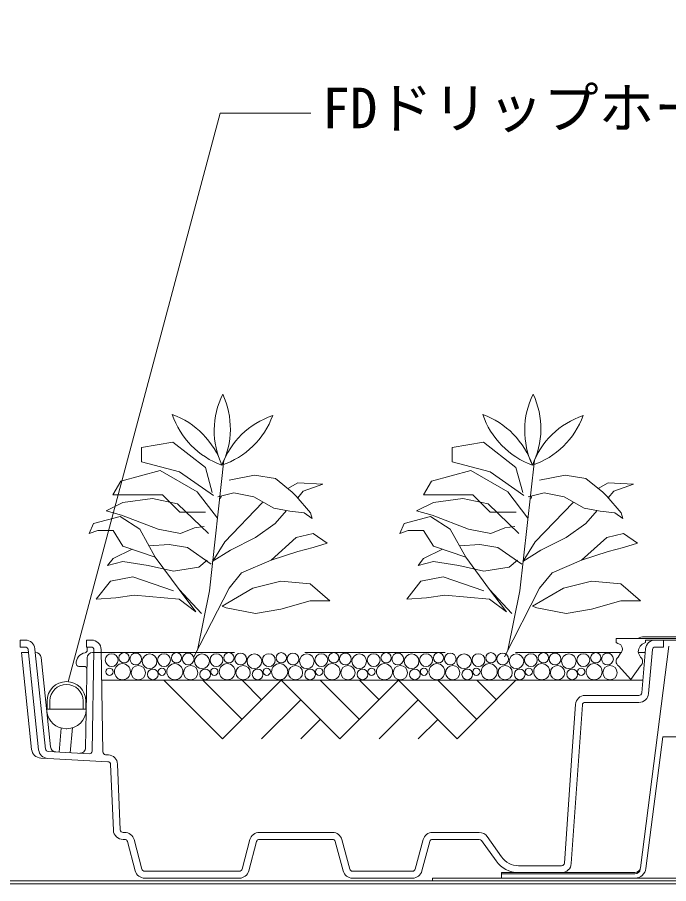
# Model space of a CAD drawing. Units: millimetres, scale not verified. Extents: x -1485 to 1485, y -1050 to 1050.
# Drawn here: x 531.8 to 767.3, y -218.8 to 94.2 of the extents above; entities that cross this region are included whole.
import ezdxf
from ezdxf.enums import TextEntityAlignment as Align

# ---------------------------------------------------------------- set-up
doc = ezdxf.new("R2010")
doc.units = ezdxf.units.MM
doc.header["$LTSCALE"] = 4
doc.linetypes.add('USER1', pattern=[19.05, 12.7, -6.35])
for name, color, linetype, lineweight in [('0-5_BOUSUI', 1, 'Continuous', 18), ('0-8_KANAMONO', 4, 'Continuous', 18), ('0-A_MOJI', 7, 'Continuous', 18), ('0-B_ecom', 7, 'Continuous', 18), ('0-C_GREEN', 3, 'Continuous', 18)]:
    doc.layers.add(name, color=color, linetype=linetype, lineweight=lineweight)
doc.styles.add('ＭＳ ゴシック', font='')
doc.styles.get('ＭＳ ゴシック').set_extended_font_data('MS Gothic')

msp = doc.modelspace()

# ---------------------------------------------------------------- linework, layer by layer
at = {"layer": '0-5_BOUSUI'}
for points in [[(856.837, -218.801), (-628.25, -218.801), (-671.889, -175.161), (-671.889, 94.199)], [(856.837, -217.801), (681.837, -217.801), (681.837, -216.801), (856.837, -216.801)]]:
    msp.add_lwpolyline(points, dxfattribs=at)
at = {"layer": '0-8_KANAMONO'}
for p, q in [((805.171, -129.601), (758.502, -129.601)), ((749.787, -135.555), (748.998, -136.947)), ((757.107, -136.947), (756.318, -135.555)), ((555.597, -155.799), (555.597, -152.799)), ((556.597, -155.799), (556.597, -152.799))]:
    msp.add_line(p, q, dxfattribs=at)
for points in [[(814.736, -132.043), (815.443, -131.701), (815.443, -130.201), (748.23, -130.201), (748.23, -131.701), (748.938, -132.043)], [(758.167, -132.043), (758.875, -131.701), (758.875, -130.801), (804.799, -130.801)], [(749.076, -140.115), (753.552, -145.001), (757.029, -140.115)], [(542.594, -152.799), (542.594, -155.799), (556.597, -155.799)], [(543.594, -152.799), (543.594, -155.799), (555.597, -155.799)]]:
    msp.add_lwpolyline(points, dxfattribs=at)
for centre, radius, start, end in [((758.502, -135.109), 5.508, 90, 116.99147), ((748.528, -134.001), 2, 309.01589, 78.18299), ((759.569, -135.024), 3.294, 115.18273, 189.26669), ((750.257, -138.501), 2, 129.0159, 233.82139), ((755.848, -138.501), 2, 306.17861, 50.9841), ((549.595, -152.799), 7.002, 0, 180), ((549.595, -152.799), 6.002, 0, 180)]:
    msp.add_arc(centre, radius, start, end, dxfattribs=at)
at = {"layer": '0-A_MOJI'}
for p, q in [((550.16, -145.821), (605.2, 59.592)), ((605.2, 59.592), (637.973, 59.592))]:
    msp.add_line(p, q, dxfattribs=at)
at = {"layer": '0-B_ecom'}
for p, q in [((764.337, -130.801), (765.337, -130.801)), ((539.55, -170.418), (535.711, -134.195)), ((557.116, -134.414), (557.136, -133.301)), ((558.887, -170.89), (559.525, -134.318)), ((562.147, -134.24), (562.792, -171.218)), ((757.519, -149.887), (758.89, -134)), ((761.381, -134.215), (760.01, -150.102)), ((765.337, -133.301), (762.377, -133.301)), ((540.426, -137.09), (543.853, -169.414)), ((556.5, -169.718), (557.067, -137.266)), ((559.066, -135.301), (559.508, -135.301)), ((555.996, -140.301), (554.092, -140.301)), ((562.34, -145.301), (757.915, -145.301)), ((584.782, -145.301), (605.995, -166.514)), ((598.924, -145.301), (613.066, -159.443)), ((627.208, -145.301), (605.995, -166.514)), ((613.066, -145.301), (620.137, -152.372)), ((627.208, -145.301), (648.422, -166.514)), ((641.351, -145.301), (655.493, -159.443)), ((669.635, -145.301), (648.422, -166.514)), ((655.493, -145.301), (662.564, -152.372)), ((669.635, -145.301), (690.848, -166.514)), ((683.777, -145.301), (697.919, -159.443)), ((712.061, -145.301), (690.848, -166.514)), ((697.919, -145.301), (704.99, -152.372)), ((634.279, -152.372), (620.137, -166.514)), ((676.706, -152.372), (662.564, -166.514)), ((737.07, -150.801), (756.523, -150.801)), ((736.072, -154.231), (732.064, -211.545)), ((641.35, -159.443), (634.279, -166.514)), ((683.777, -159.443), (676.706, -166.514)), ((547.694, -162.577), (546.929, -171.266)), ((550.933, -171.489), (551.731, -162.418)), ((549.449, -162.801), (549.742, -162.801)), ((542.975, -171.047), (557.832, -171.871)), ((542.837, -173.543), (540.308, -173.403)), ((564.602, -174.751), (542.837, -173.543)), ((563.737, -172.199), (564.741, -172.254)), ((566.561, -199.45), (565.546, -175.706)), ((568.044, -175.6), (569.059, -199.344)), ((570.058, -200.301), (570.645, -200.301)), ((619.304, -200.301), (645.769, -200.301)), ((681.904, -200.301), (698.82, -200.301)), ((570.645, -202.801), (570.058, -202.801)), ((574.026, -202.895), (576.883, -213.56)), ((613.066, -213.56), (615.923, -202.895)), ((645.769, -202.801), (619.304, -202.801)), ((649.15, -202.895), (652.008, -213.56)), ((675.666, -213.56), (678.523, -202.895)), ((698.82, -202.801), (681.904, -202.801)), ((704.848, -210.581), (699.636, -203.223)), ((701.676, -201.778), (706.888, -209.136)), ((574.468, -214.207), (571.611, -203.542)), ((618.338, -203.542), (615.481, -214.207)), ((649.593, -214.207), (646.735, -203.542)), ((680.938, -203.542), (678.081, -214.207)), ((713.008, -212.301), (728.573, -212.301)), ((577.849, -214.301), (612.1, -214.301)), ((652.974, -214.301), (674.7, -214.301)), ((728.573, -214.801), (713.008, -214.801)), ((612.1, -216.801), (577.849, -216.801)), ((674.7, -216.801), (652.974, -216.801))]:
    msp.add_line(p, q, dxfattribs=at)
at = {"layer": '0-B_ecom', "color": 150}
for p, q in [((767.259, -132.985), (757.059, -213.054)), ((706.837, -215.301), (755.012, -215.301)), ((756.996, -213.554), (757.059, -213.054))]:
    msp.add_line(p, q, dxfattribs=at)
at = {"layer": '0-B_ecom', "color": 3, "linetype": 'USER1'}
for p, q in [((559.508, -135.301), (750.048, -135.301)), ((756.286, -135.301), (758.778, -135.301))]:
    msp.add_line(p, q, dxfattribs=at)
at = {"layer": '0-B_ecom', "color": 1}
msp.add_line((856.837, -217.801), (-68.163, -217.801), dxfattribs=at)
at = {"layer": '0-B_ecom'}
for points in [[(534.716, -133.301), (532.837, -133.301), (532.837, -130.801), (534.716, -130.801)], [(558.526, -133.301), (556.874, -133.301), (556.874, -130.801), (558.647, -130.801)], [(762.377, -130.801), (765.337, -130.801), (765.337, -133.301)], [(538.197, -133.932), (538.342, -135.301), (542.036, -170.154)], [(537.021, -170.277), (533.314, -135.301), (535.828, -135.301)], [(756.523, -153.301), (748.089, -153.301), (737.07, -153.301)], [(729.571, -211.371), (732.407, -170.801), (733.578, -154.057)]]:
    msp.add_lwpolyline(points, dxfattribs=at)
at = {"layer": '0-B_ecom', "color": 150}
for points in [[(759.043, -213.306), (765.095, -165.801), (770.135, -165.801), (773.829, -136.801), (780.083, -136.801)], [(755.075, -214.801), (706.837, -214.801), (706.837, -216.801), (755.075, -216.801)]]:
    msp.add_lwpolyline(points, dxfattribs=at)
at = {"layer": '0-B_ecom'}
for centre, radius in [((565.92, -138.033), 2.322), ((570.425, -137.193), 1.865), ((574.644, -137.632), 2.127), ((579.64, -138.444), 2.658), ((584.863, -138.033), 2.322), ((589.368, -137.193), 1.865), ((593.587, -137.632), 2.127), ((598.583, -138.444), 2.658), ((603.806, -138.033), 2.322), ((608.31, -137.193), 1.865), ((612.53, -137.632), 2.127), ((617.525, -138.444), 2.658), ((622.748, -138.033), 2.322), ((627.253, -137.193), 1.865), ((631.472, -137.632), 2.127), ((636.468, -138.444), 2.658), ((641.691, -138.033), 2.322), ((646.196, -137.193), 1.865), ((650.415, -137.632), 2.127), ((655.411, -138.444), 2.658), ((660.634, -138.033), 2.322), ((665.139, -137.193), 1.865), ((669.358, -137.632), 2.127), ((674.354, -138.444), 2.658), ((679.577, -138.033), 2.322), ((684.081, -137.193), 1.865), ((688.301, -137.632), 2.127), ((693.296, -138.444), 2.658), ((698.519, -138.033), 2.322), ((703.024, -137.193), 1.865), ((707.243, -137.632), 2.127), ((712.239, -138.444), 2.658), ((717.462, -138.033), 2.322), ((721.967, -137.193), 1.865), ((726.186, -137.632), 2.127), ((731.182, -138.444), 2.658), ((736.405, -138.033), 2.322), ((740.91, -137.193), 1.865), ((745.129, -137.632), 2.127), ((569.824, -142.215), 2.903), ((575.56, -142.575), 2.579), ((588.767, -142.215), 2.903), ((594.502, -142.575), 2.579), ((607.709, -142.215), 2.903), ((613.445, -142.575), 2.579), ((626.652, -142.215), 2.903), ((632.388, -142.575), 2.579), ((645.595, -142.215), 2.903), ((651.331, -142.575), 2.579), ((664.538, -142.215), 2.903), ((670.273, -142.575), 2.579), ((683.48, -142.215), 2.903), ((689.216, -142.575), 2.579), ((702.423, -142.215), 2.903), ((708.159, -142.575), 2.579), ((721.366, -142.215), 2.903), ((727.102, -142.575), 2.579), ((740.309, -142.215), 2.903), ((746.044, -142.575), 2.579), ((565.16, -142.233), 1.311), ((580.812, -143.175), 1.925), ((584.103, -142.233), 1.311), ((599.755, -143.175), 1.925), ((603.046, -142.233), 1.311), ((618.698, -143.175), 1.925), ((621.988, -142.233), 1.311), ((637.64, -143.175), 1.925), ((640.931, -142.233), 1.311), ((656.583, -143.175), 1.925), ((659.874, -142.233), 1.311), ((675.526, -143.175), 1.925), ((678.817, -142.233), 1.311), ((694.469, -143.175), 1.925), ((697.759, -142.233), 1.311), ((713.411, -143.175), 1.925), ((716.702, -142.233), 1.311), ((732.354, -143.175), 1.925), ((735.645, -142.233), 1.311)]:
    msp.add_circle(centre, radius, dxfattribs=at)
for centre, radius, start, end in [((534.716, -134.301), 3.5, 6.05049, 90), ((558.647, -134.301), 3.5, 0.99999, 90), ((762.377, -134.301), 3.5, 90, 175.06815), ((534.716, -134.301), 1, 6.05077, 90), ((556.117, -134.397), 1, 281.13827, 358.99986), ((558.526, -134.301), 1, 359.00001, 90), ((762.377, -134.301), 1, 90, 175.06819), ((538.438, -137.301), 2, 6.05077, 90), ((557.092, -139.301), 4, 101.2808, 180), ((559.066, -137.301), 2, 90, 178.99999), ((554.092, -139.301), 1, 180, 270), ((555.996, -141.301), 1, 359, 90), ((756.523, -149.801), 1, 270, 355.06815), ((756.523, -149.801), 3.5, 270, 355.06819), ((737.07, -154.301), 3.5, 90, 175.99999), ((737.07, -154.301), 1, 90, 176), ((549.742, -155.801), 7, 270, 359), ((549.449, -155.801), 7, 186.05076, 270), ((540.502, -169.908), 3.5, 186.05076, 266.82481), ((543.031, -170.049), 3.5, 186.05077, 266.82481), ((543.031, -170.049), 1, 186.05077, 266.82483), ((545.842, -169.203), 2, 186.05077, 266.82483), ((554.5, -169.683), 2, 266.82483, 358.99999), ((557.887, -170.873), 1, 266.82483, 359.00001), ((563.792, -171.2), 1, 180.99999, 266.82497), ((564.547, -175.749), 1, 2.44878, 86.82481), ((564.547, -175.749), 3.5, 2.44878, 86.82497), ((570.058, -199.301), 3.5, 182.44878, 270), ((570.058, -199.301), 1, 182.44878, 270), ((570.645, -203.801), 3.5, 15.00004, 90), ((619.304, -203.801), 3.5, 90, 164.99996), ((645.769, -203.801), 3.5, 15.00004, 90), ((681.904, -203.801), 3.5, 90, 164.99996), ((698.82, -203.801), 3.5, 35.31126, 90), ((570.645, -203.801), 1, 14.99997, 90), ((619.304, -203.801), 1, 90, 165.00003), ((645.769, -203.801), 1, 14.99997, 90), ((681.904, -203.801), 1, 90, 165.00003), ((698.82, -203.801), 1, 35.31121, 90), ((713.008, -204.801), 7.5, 215.31126, 270), ((713.008, -204.801), 10, 215.31121, 270), ((728.573, -211.301), 1, 270, 356.00001), ((728.573, -211.301), 3.5, 270, 356), ((577.849, -213.301), 3.5, 194.99997, 270), ((577.849, -213.301), 1, 195.00004, 270), ((612.1, -213.301), 1, 270, 344.99996), ((612.1, -213.301), 3.5, 270, 345.00003), ((652.974, -213.301), 3.5, 194.99997, 270), ((652.974, -213.301), 1, 195.00004, 270), ((674.7, -213.301), 1, 270, 344.99996), ((674.7, -213.301), 3.5, 270, 345.00003)]:
    msp.add_arc(centre, radius, start, end, dxfattribs=at)
at = {"layer": '0-B_ecom', "color": 150}
for centre, radius in [((755.012, -213.301), 2), ((755.075, -212.801), 2), ((755.075, -212.801), 4)]:
    msp.add_arc(centre, radius, 270, 352.7407, dxfattribs=at)
at = {"layer": '0-C_GREEN'}
for p, q in [((606.503, -65.824), (601.259, -113.027)), ((718.724, -65.824), (713.479, -113.027)), ((608.346, -72.962), (617.597, -71.228)), ((617.597, -71.228), (625.113, -72.384)), ((720.566, -72.962), (729.817, -71.228)), ((729.817, -71.228), (737.334, -72.384)), ((625.113, -72.384), (631.184, -77.299)), ((629.6, -76.016), (633.18, -74.012)), ((633.18, -74.012), (642.301, -74.518)), ((642.301, -74.518), (635.207, -77.052)), ((737.334, -72.384), (743.404, -77.299)), ((741.821, -76.016), (745.401, -74.012)), ((745.401, -74.012), (754.521, -74.518)), ((754.521, -74.518), (747.427, -77.052)), ((604.299, -79.033), (610.081, -77.588)), ((610.081, -77.588), (617.308, -79.033)), ((631.184, -77.299), (632.63, -78.744)), ((635.207, -77.052), (633.179, -79.385)), ((716.519, -79.033), (722.301, -77.588)), ((722.301, -77.588), (729.528, -79.033)), ((743.404, -77.299), (744.85, -78.744)), ((747.427, -77.052), (745.399, -79.385)), ((570.022, -81.105), (563.941, -84.146)), ((580.662, -79.585), (570.022, -81.105)), ((605.576, -78.714), (605.312, -79.585)), ((606.832, -95.293), (620.513, -81.105)), ((617.308, -79.033), (624.535, -83.08)), ((632.63, -78.744), (637.833, -84.815)), ((682.242, -81.105), (676.162, -84.146)), ((692.883, -79.585), (682.242, -81.105)), ((717.797, -78.714), (717.533, -79.585)), ((719.053, -95.293), (732.733, -81.105)), ((729.528, -79.033), (736.755, -83.08)), ((744.85, -78.744), (750.054, -84.815)), ((563.941, -84.146), (569.515, -85.666)), ((624.535, -83.08), (630.317, -84.237)), ((629.16, -84.005), (625.073, -88.706)), ((630.317, -84.237), (635.52, -84.815)), ((676.162, -84.146), (681.735, -85.666)), ((736.755, -83.08), (742.537, -84.237)), ((741.381, -84.005), (737.294, -88.706)), ((742.537, -84.237), (747.741, -84.815)), ((569.008, -86.172), (559.381, -88.706)), ((576.102, -90.733), (569.008, -86.172)), ((569.515, -85.666), (582.689, -90.733)), ((635.52, -84.815), (638.411, -86.839)), ((637.833, -84.815), (638.411, -86.839)), ((681.229, -86.172), (671.601, -88.706)), ((688.322, -90.733), (681.229, -86.172)), ((681.735, -85.666), (694.909, -90.733)), ((747.741, -84.815), (750.632, -86.839)), ((750.054, -84.815), (750.632, -86.839)), ((559.381, -88.706), (557.861, -92.253)), ((582.689, -90.733), (590.796, -92.253)), ((590.796, -92.253), (595.863, -90.226)), ((595.863, -90.226), (599.41, -89.719)), ((625.073, -88.706), (617.979, -93.773)), ((671.601, -88.706), (670.081, -92.253)), ((694.909, -90.733), (703.016, -92.253)), ((703.016, -92.253), (708.083, -90.226)), ((708.083, -90.226), (711.63, -89.719)), ((737.294, -88.706), (730.2, -93.773)), ((557.861, -92.253), (560.901, -91.239)), ((560.901, -91.239), (566.475, -91.239)), ((566.475, -91.239), (570.022, -96.813)), ((617.979, -93.773), (608.859, -98.333)), ((623.553, -101.88), (632.674, -93.773)), ((632.674, -93.773), (638.754, -92.253)), ((670.081, -92.253), (673.122, -91.239)), ((673.122, -91.239), (678.695, -91.239)), ((678.695, -91.239), (682.242, -96.813)), ((730.2, -93.773), (721.079, -98.333)), ((735.773, -101.88), (744.894, -93.773)), ((744.894, -93.773), (750.974, -92.253)), ((606.832, -95.293), (602.453, -102.275)), ((719.053, -95.293), (714.674, -102.275)), ((573.309, -97.956), (566.475, -101.373)), ((601.943, -103.4), (593.33, -97.32)), ((608.859, -98.333), (602.272, -102.386)), ((633.18, -98.84), (623.553, -101.88)), ((638.754, -97.32), (633.18, -98.84)), ((685.529, -97.956), (678.695, -101.373)), ((714.164, -103.4), (705.55, -97.32)), ((721.079, -98.333), (714.492, -102.386)), ((745.401, -98.84), (735.773, -101.88)), ((750.974, -97.32), (745.401, -98.84)), ((566.475, -101.373), (564.448, -103.907)), ((564.448, -103.907), (570.022, -102.386)), ((570.022, -102.386), (579.142, -103.907)), ((581.676, -100.866), (590.289, -112.52)), ((597.383, -104.413), (600.423, -101.88)), ((612.913, -106.44), (623.553, -101.88)), ((678.695, -101.373), (676.668, -103.907)), ((676.668, -103.907), (682.242, -102.386)), ((682.242, -102.386), (691.362, -103.907)), ((693.896, -100.866), (702.51, -112.52)), ((709.603, -104.413), (712.644, -101.88)), ((725.133, -106.44), (735.773, -101.88)), ((579.142, -103.907), (588.263, -105.933)), ((588.263, -105.933), (597.383, -104.413)), ((691.362, -103.907), (700.483, -105.933)), ((700.483, -105.933), (709.603, -104.413)), ((565.461, -109.48), (560.394, -116.067)), ((573.569, -107.96), (565.461, -109.48)), ((588.263, -113.027), (573.569, -107.96)), ((608.352, -112.014), (612.913, -106.44)), ((616.966, -112.014), (627.1, -109.48)), ((627.1, -109.48), (637.74, -110.494)), ((677.682, -109.48), (672.615, -116.067)), ((685.789, -107.96), (677.682, -109.48)), ((700.483, -113.027), (685.789, -107.96)), ((720.573, -112.014), (725.133, -106.44)), ((729.186, -112.014), (739.32, -109.48)), ((739.32, -109.48), (749.961, -110.494)), ((590.289, -112.52), (596.37, -120.627)), ((590.289, -112.52), (598.396, -121.134)), ((595.685, -136.842), (608.352, -112.014)), ((605.819, -118.601), (616.966, -112.014)), ((637.74, -110.494), (644.834, -116.574)), ((702.51, -112.52), (708.59, -120.627)), ((702.51, -112.52), (710.617, -121.134)), ((707.905, -136.842), (720.573, -112.014)), ((718.039, -118.601), (729.186, -112.014)), ((749.961, -110.494), (757.055, -116.574)), ((560.394, -116.067), (567.488, -115.561)), ((567.488, -115.561), (574.075, -114.547)), ((574.075, -114.547), (590.289, -116.067)), ((601.259, -113.027), (596.902, -134.456)), ((672.615, -116.067), (679.709, -115.561)), ((679.709, -115.561), (686.296, -114.547)), ((686.296, -114.547), (702.51, -116.067)), ((713.479, -113.027), (709.123, -134.456)), ((590.289, -116.067), (596.37, -120.627)), ((607.339, -119.107), (605.819, -118.601)), ((637.74, -116.574), (627.1, -119.614)), ((644.834, -116.574), (637.74, -116.574)), ((702.51, -116.067), (708.59, -120.627)), ((719.559, -119.107), (718.039, -118.601)), ((749.961, -116.574), (739.32, -119.614)), ((757.055, -116.574), (749.961, -116.574)), ((617.979, -121.134), (607.339, -119.107)), ((627.1, -119.614), (617.979, -121.134)), ((730.2, -121.134), (719.559, -119.107)), ((739.32, -119.614), (730.2, -121.134))]:
    msp.add_line(p, q, dxfattribs=at)
for points in [[(602.268, -77.467), (599.853, -68.453), (588.066, -59.334), (576.766, -61.199), (576.766, -66.38), (590.506, -70.061), (602.683, -78.503)], [(714.489, -77.467), (712.073, -68.453), (700.286, -59.334), (688.986, -61.199), (688.986, -66.38), (702.726, -70.061), (714.903, -78.503)], [(599.884, -84.616), (590.554, -84.616), (584.283, -78.346), (566.399, -78.346), (569.286, -73.345), (583.516, -69.532), (596.892, -77.255), (604.134, -86.688)], [(712.104, -84.616), (702.774, -84.616), (696.504, -78.346), (678.619, -78.346), (681.506, -73.345), (695.736, -69.532), (709.112, -77.255), (716.355, -86.688)], [(600.93, -92.253), (589.783, -81.612), (580.662, -79.585)], [(713.15, -92.253), (702.003, -81.612), (692.883, -79.585)], [(570.022, -96.813), (581.676, -100.866), (576.102, -90.733)], [(682.242, -96.813), (693.896, -100.866), (688.322, -90.733)], [(638.754, -92.253), (643.821, -95.8), (638.754, -97.32)], [(750.974, -92.253), (756.041, -95.8), (750.974, -97.32)], [(593.33, -97.32), (586.742, -96.306), (579.405, -96.738)], [(705.55, -97.32), (698.963, -96.306), (691.625, -96.738)]]:
    msp.add_lwpolyline(points, dxfattribs=at)
for centre, start, end in [((632.675, -55.087), 153.71754, 204.97119), ((579.161, -54.474), 333.71754, 24.97119), ((744.895, -55.087), 153.71754, 204.97119), ((691.381, -54.474), 333.71754, 24.97119), ((577.663, -77.14), 18.71754, 69.97119), ((615.936, -39.733), 198.71754, 249.97119), ((596.247, -39.507), 288.71754, 339.97119), ((633.654, -77.78), 108.71754, 159.97119), ((689.883, -77.14), 18.71754, 69.97119), ((728.156, -39.733), 198.71754, 249.97119), ((708.468, -39.507), 288.71754, 339.97119), ((745.875, -77.78), 108.71754, 159.97119)]:
    msp.add_arc(centre, 29.678, start, end, dxfattribs=at)

# ---------------------------------------------------------------- texts
at = {"layer": '0-A_MOJI', "style": 'ＭＳ ゴシック'}
msp.add_text('FDドリップホース 径16', height=14.66, dxfattribs=at).set_placement((642.029, 49.734), align=Align.BOTTOM_LEFT)

doc.saveas('drawing.dxf')
